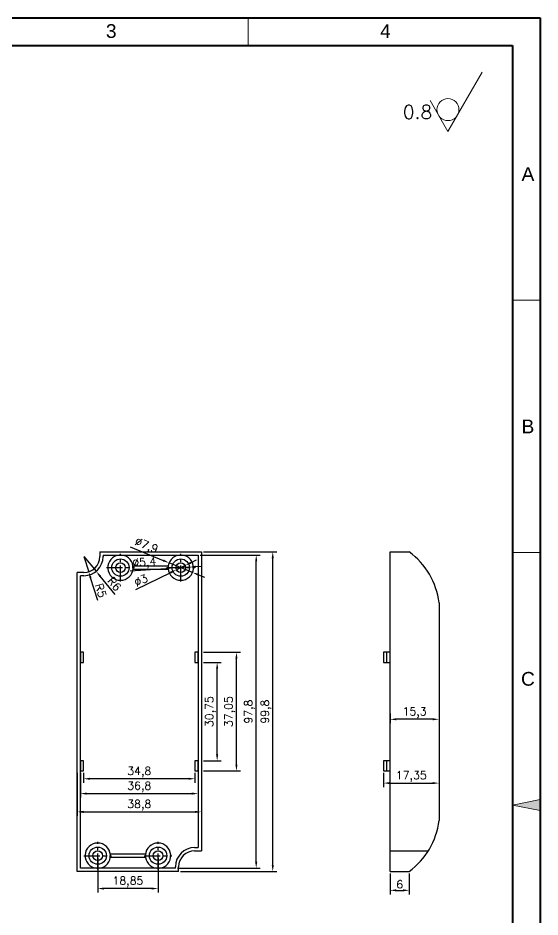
# Model space of a CAD drawing. Header units: millimetres. Extents: x 44672 to 45009, y -471 to 20.
# Drawn here: x 44845.5 to 45008.6, y -260.5 to 20.3 of the extents above; entities that cross this region are included whole.
import ezdxf
from ezdxf.enums import TextEntityAlignment as Align

# ---------------------------------------------------------------- set-up
doc = ezdxf.new("R2010")
doc.units = ezdxf.units.MM
for name, pattern in [('ACAD_ISO10W100', [18, 12, -3, 0, -3]), ('CENTER', [50.8, 31.75, -6.35, 6.35, -6.35]), ('HIDDEN2', [4.7625, 3.175, -1.5875])]:
    doc.linetypes.add(name, pattern=pattern)
for name, color, linetype, lineweight in [('dim', 82, 'Continuous', 9), ('图层1', 7, 'ACAD_ISO10W100', 15), ('图层5', 7, 'HIDDEN2', 15), ('细实线', 3, 'Continuous', 18)]:
    doc.layers.add(name, color=color, linetype=linetype, lineweight=lineweight)
doc.layers.add('尺寸线', color=7, linetype='Continuous')
doc.styles.get("Standard").update_dxf_attribs({"font": 'txt', "bigfont": 'gbcbig.shx'})
doc.styles.add('样式 3', font='arial.ttf', dxfattribs={"height": 3.8})
doc.dimstyles.new('ISO-25', dxfattribs={"dimtxt": 2.5, "dimasz": 2.5, "dimexe": 1.25, "dimexo": 0.625, "dimtad": 1, "dimtxsty": 'Standard', "dimcen": 2.5, "dimadec": 0, "dimazin": 0, "dimtfac": 1, "dimtmove": 0, "dimatfit": 3, "dimfxl": 0, "dimarcsym": 0})

# ---------------------------------------------------------------- blocks, each defined once
blk = doc.blocks.new('*D3549')
at = {"layer": 'Defpoints', "color": 0, "transparency": 16777216}
for p in [(44961.8, -196.35), (44977.1, -196.35), (44961.8, -198.74)]:
    blk.add_point(p, dxfattribs=at)
at = {"layer": 'dim', "color": 0, "lineweight": -2, "transparency": 16777216}
for p, q in [((44961.8, -196.98), (44961.8, -199.99)), ((44975.1, -198.74), (44963.8, -198.74)), ((44977.1, -196.98), (44977.1, -199.99))]:
    blk.add_line(p, q, dxfattribs=at)
at = {"layer": 'dim', "color": 0, "transparency": 16777216}
for points in [[(44963.8, -198.41), (44963.8, -199.07), (44961.8, -198.74)], [(44975.1, -198.41), (44975.1, -199.07), (44977.1, -198.74)]]:
    blk.add_solid(points, dxfattribs=at)
at = {"layer": 'dim', "color": 0, "transparency": 16777216, "insert": (44969.45, -196.66), "char_height": 2.5, "attachment_point": 5}
blk.add_mtext('15,3', dxfattribs=at)
blk = doc.blocks.new('*D3550')
at = {"layer": 'Defpoints', "color": 0, "transparency": 16777216}
for p in [(44959.75, -214.88), (44977.1, -214.88), (44977.1, -218.67)]:
    blk.add_point(p, dxfattribs=at)
at = {"layer": 'dim', "color": 0, "lineweight": -2, "transparency": 16777216}
for p, q in [((44959.75, -215.5), (44959.75, -219.92)), ((44977.1, -215.5), (44977.1, -219.92)), ((44961.75, -218.67), (44975.1, -218.67))]:
    blk.add_line(p, q, dxfattribs=at)
at = {"layer": 'dim', "color": 0, "transparency": 16777216}
for points in [[(44961.75, -218.33), (44961.75, -219), (44959.75, -218.67)], [(44975.1, -218.33), (44975.1, -219), (44977.1, -218.67)]]:
    blk.add_solid(points, dxfattribs=at)
at = {"layer": 'dim', "color": 0, "transparency": 16777216, "insert": (44968.43, -216.58), "char_height": 2.5, "attachment_point": 5}
blk.add_mtext('17,35', dxfattribs=at)
blk = doc.blocks.new('*D3551')
at = {"layer": 'Defpoints', "color": 0, "transparency": 16777216}
for p in [(44961.8, -246.25), (44967.8, -246.25), (44967.8, -252.15)]:
    blk.add_point(p, dxfattribs=at)
at = {"layer": 'dim', "color": 0, "lineweight": -2, "transparency": 16777216}
for p, q in [((44961.8, -246.88), (44961.8, -253.4)), ((44967.8, -246.88), (44967.8, -253.4)), ((44963.8, -252.15), (44965.8, -252.15))]:
    blk.add_line(p, q, dxfattribs=at)
at = {"layer": 'dim', "color": 0, "transparency": 16777216}
for points in [[(44963.8, -251.82), (44963.8, -252.48), (44961.8, -252.15)], [(44965.8, -251.82), (44965.8, -252.48), (44967.8, -252.15)]]:
    blk.add_solid(points, dxfattribs=at)
at = {"layer": 'dim', "color": 0, "transparency": 16777216, "insert": (44964.8, -250.27), "char_height": 2.5, "attachment_point": 5}
blk.add_mtext('6', dxfattribs=at)
blk = doc.blocks.new('*D3552')
at = {"layer": 'Defpoints', "color": 0, "transparency": 16777216}
for p in [(44902.83, -146.45), (44925.14, -146.45), (44895.73, -246.25)]:
    blk.add_point(p, dxfattribs=at)
at = {"layer": 'dim', "color": 0, "lineweight": -2, "transparency": 16777216}
for p, q in [((44903.46, -146.45), (44926.39, -146.45)), ((44925.14, -244.25), (44925.14, -148.45)), ((44896.36, -246.25), (44926.39, -246.25))]:
    blk.add_line(p, q, dxfattribs=at)
at = {"layer": 'dim', "color": 0, "transparency": 16777216}
for points in [[(44924.81, -148.45), (44925.47, -148.45), (44925.14, -146.45)], [(44924.81, -244.25), (44925.47, -244.25), (44925.14, -246.25)]]:
    blk.add_solid(points, dxfattribs=at)
at = {"layer": 'dim', "color": 0, "transparency": 16777216, "insert": (44923.06, -196.35), "char_height": 2.5, "attachment_point": 5, "rotation": 90}
blk.add_mtext('99,8', dxfattribs=at)
blk = doc.blocks.new('*D3553')
at = {"layer": 'Defpoints', "color": 0, "transparency": 16777216}
for p in [(44901.83, -147.45), (44919.97, -147.45), (44894.73, -245.25)]:
    blk.add_point(p, dxfattribs=at)
at = {"layer": 'dim', "color": 0, "lineweight": -2, "transparency": 16777216}
for p, q in [((44902.46, -147.45), (44921.22, -147.45)), ((44919.97, -243.25), (44919.97, -149.45)), ((44895.36, -245.25), (44921.22, -245.25))]:
    blk.add_line(p, q, dxfattribs=at)
at = {"layer": 'dim', "color": 0, "transparency": 16777216}
for points in [[(44919.63, -149.45), (44920.3, -149.45), (44919.97, -147.45)], [(44919.63, -243.25), (44920.3, -243.25), (44919.97, -245.25)]]:
    blk.add_solid(points, dxfattribs=at)
at = {"layer": 'dim', "color": 0, "transparency": 16777216, "insert": (44917.88, -196.35), "char_height": 2.5, "attachment_point": 5, "rotation": 90}
blk.add_mtext('97,8', dxfattribs=at)
blk = doc.blocks.new('*D3554')
at = {"layer": 'Defpoints', "color": 0, "transparency": 16777216}
for p in [(44870.46, -241.33), (44889.31, -241.33), (44870.46, -251.6)]:
    blk.add_point(p, dxfattribs=at)
at = {"layer": 'dim', "color": 0, "lineweight": -2, "transparency": 16777216}
for p, q in [((44870.46, -241.95), (44870.46, -252.85)), ((44889.31, -241.95), (44889.31, -252.85)), ((44887.31, -251.6), (44872.46, -251.6))]:
    blk.add_line(p, q, dxfattribs=at)
at = {"layer": 'dim', "color": 0, "transparency": 16777216}
for points in [[(44872.46, -251.26), (44872.46, -251.93), (44870.46, -251.6)], [(44887.31, -251.26), (44887.31, -251.93), (44889.31, -251.6)]]:
    blk.add_solid(points, dxfattribs=at)
at = {"layer": 'dim', "color": 0, "transparency": 16777216, "insert": (44879.89, -249.51), "char_height": 2.5, "attachment_point": 5}
blk.add_mtext('18,85', dxfattribs=at)
blk = doc.blocks.new('*D3555')
at = {"layer": 'Defpoints', "color": 0, "transparency": 16777216}
for p in [(44902.83, -180.98), (44907.76, -180.98), (44902.83, -211.73)]:
    blk.add_point(p, dxfattribs=at)
at = {"layer": 'dim', "color": 0, "lineweight": -2, "transparency": 16777216}
for p, q in [((44903.46, -180.98), (44909.01, -180.98)), ((44907.76, -209.73), (44907.76, -182.98)), ((44903.46, -211.73), (44909.01, -211.73))]:
    blk.add_line(p, q, dxfattribs=at)
at = {"layer": 'dim', "color": 0, "transparency": 16777216}
for points in [[(44907.43, -182.98), (44908.1, -182.98), (44907.76, -180.98)], [(44907.43, -209.73), (44908.1, -209.73), (44907.76, -211.73)]]:
    blk.add_solid(points, dxfattribs=at)
at = {"layer": 'dim', "color": 0, "transparency": 16777216, "insert": (44905.68, -196.35), "char_height": 2.5, "attachment_point": 5, "rotation": 90}
blk.add_mtext('30,75', dxfattribs=at)
blk = doc.blocks.new('*D3556')
at = {"layer": 'Defpoints', "color": 0, "transparency": 16777216}
for p in [(44902.83, -177.83), (44913.79, -177.83), (44902.83, -214.88)]:
    blk.add_point(p, dxfattribs=at)
at = {"layer": 'dim', "color": 0, "lineweight": -2, "transparency": 16777216}
for p, q in [((44903.46, -177.83), (44915.04, -177.83)), ((44913.79, -212.88), (44913.79, -179.83)), ((44903.46, -214.88), (44915.04, -214.88))]:
    blk.add_line(p, q, dxfattribs=at)
at = {"layer": 'dim', "color": 0, "transparency": 16777216}
for points in [[(44913.46, -179.83), (44914.12, -179.83), (44913.79, -177.83)], [(44913.46, -212.88), (44914.12, -212.88), (44913.79, -214.88)]]:
    blk.add_solid(points, dxfattribs=at)
at = {"layer": 'dim', "color": 0, "transparency": 16777216, "insert": (44911.71, -196.35), "char_height": 2.5, "attachment_point": 5, "rotation": 90}
blk.add_mtext('37,05', dxfattribs=at)
blk = doc.blocks.new('*D3557')
at = {"layer": 'Defpoints', "color": 0, "transparency": 16777216}
for p in [(44866.03, -214.88), (44900.83, -214.88), (44866.03, -217.31)]:
    blk.add_point(p, dxfattribs=at)
at = {"layer": 'dim', "color": 0, "lineweight": -2, "transparency": 16777216}
for p, q in [((44866.03, -215.5), (44866.03, -218.56)), ((44900.83, -215.5), (44900.83, -218.56)), ((44898.83, -217.31), (44868.03, -217.31))]:
    blk.add_line(p, q, dxfattribs=at)
at = {"layer": 'dim', "color": 0, "transparency": 16777216}
for points in [[(44868.03, -216.98), (44868.03, -217.64), (44866.03, -217.31)], [(44898.83, -216.98), (44898.83, -217.64), (44900.83, -217.31)]]:
    blk.add_solid(points, dxfattribs=at)
at = {"layer": 'dim', "color": 0, "transparency": 16777216, "insert": (44883.43, -215.23), "char_height": 2.5, "attachment_point": 5}
blk.add_mtext('34,8', dxfattribs=at)
blk = doc.blocks.new('*D3558')
at = {"layer": 'Defpoints', "color": 0, "transparency": 16777216}
for p in [(44865.03, -214.88), (44901.83, -214.88), (44901.83, -221.95)]:
    blk.add_point(p, dxfattribs=at)
at = {"layer": 'dim', "color": 0, "lineweight": -2, "transparency": 16777216}
for p, q in [((44865.03, -215.5), (44865.03, -223.2)), ((44901.83, -215.5), (44901.83, -223.2)), ((44867.03, -221.95), (44899.83, -221.95))]:
    blk.add_line(p, q, dxfattribs=at)
at = {"layer": 'dim', "color": 0, "transparency": 16777216}
for points in [[(44867.03, -221.61), (44867.03, -222.28), (44865.03, -221.95)], [(44899.83, -221.61), (44899.83, -222.28), (44901.83, -221.95)]]:
    blk.add_solid(points, dxfattribs=at)
at = {"layer": 'dim', "color": 0, "transparency": 16777216, "insert": (44883.43, -219.86), "char_height": 2.5, "attachment_point": 5}
blk.add_mtext('36,8', dxfattribs=at)
blk = doc.blocks.new('*D3530')
at = {"layer": 'Defpoints', "color": 0, "transparency": 16777216}
for p in [(44864.03, -214.88), (44902.83, -214.88), (44902.83, -227.65)]:
    blk.add_point(p, dxfattribs=at)
at = {"layer": 'dim', "color": 0, "lineweight": -2, "transparency": 16777216}
for p, q in [((44864.03, -215.5), (44864.03, -228.9)), ((44902.83, -215.5), (44902.83, -228.9)), ((44866.03, -227.65), (44900.83, -227.65))]:
    blk.add_line(p, q, dxfattribs=at)
at = {"layer": 'dim', "color": 0, "transparency": 16777216}
for points in [[(44866.03, -227.32), (44866.03, -227.99), (44864.03, -227.65)], [(44900.83, -227.32), (44900.83, -227.99), (44902.83, -227.65)]]:
    blk.add_solid(points, dxfattribs=at)
at = {"layer": 'dim', "color": 0, "transparency": 16777216, "insert": (44883.43, -225.57), "char_height": 2.5, "attachment_point": 5}
blk.add_mtext('38,8', dxfattribs=at)
blk = doc.blocks.new('*D3559')
at = {"layer": 'Defpoints', "color": 0, "transparency": 16777216}
for p in [(44892.75, -149.89), (44900.06, -152.87)]:
    blk.add_point(p, dxfattribs=at)
at = {"layer": 'dim', "color": 0, "lineweight": -2, "transparency": 16777216}
for p, q in [((44880.56, -144.92), (44890.9, -149.13)), ((44900.06, -152.87), (44892.75, -149.89)), ((44901.92, -153.62), (44903.77, -154.38))]:
    blk.add_line(p, q, dxfattribs=at)
at = {"layer": 'dim', "color": 0, "transparency": 16777216}
for points in [[(44891.02, -148.82), (44890.77, -149.44), (44892.75, -149.89)], [(44902.04, -153.32), (44901.79, -153.93), (44900.06, -152.87)]]:
    blk.add_solid(points, dxfattribs=at)
at = {"layer": 'dim', "color": 0, "transparency": 16777216, "insert": (44885.59, -144.72), "char_height": 2.5, "attachment_point": 5, "rotation": 337.8191}
blk.add_mtext('∅7,9', dxfattribs=at)
blk = doc.blocks.new('*D3560')
at = {"layer": 'Defpoints', "color": 0, "transparency": 16777216}
for p in [(44893.71, -151.55), (44899.1, -151.21)]:
    blk.add_point(p, dxfattribs=at)
at = {"layer": 'dim', "color": 0, "lineweight": -2, "transparency": 16777216}
for p, q in [((44899.1, -151.21), (44893.71, -151.55)), ((44901.1, -151.08), (44903.09, -150.95)), ((44880.57, -152.4), (44891.72, -151.68))]:
    blk.add_line(p, q, dxfattribs=at)
at = {"layer": 'dim', "color": 0, "transparency": 16777216}
for points in [[(44891.7, -151.35), (44891.74, -152.01), (44893.71, -151.55)], [(44901.08, -150.74), (44901.12, -151.41), (44899.1, -151.21)]]:
    blk.add_solid(points, dxfattribs=at)
at = {"layer": 'dim', "color": 0, "transparency": 16777216, "insert": (44885.01, -150.02), "char_height": 2.5, "attachment_point": 5, "rotation": 3.6832}
blk.add_mtext('∅5,4', dxfattribs=at)
blk = doc.blocks.new('*D3561')
at = {"layer": 'Defpoints', "color": 0, "transparency": 16777216}
for p in [(44897.76, -150.72), (44895.06, -152.03)]:
    blk.add_point(p, dxfattribs=at)
at = {"layer": 'dim', "color": 0, "lineweight": -2, "transparency": 16777216}
for p, q in [((44897.76, -150.72), (44895.06, -152.03)), ((44899.55, -149.85), (44901.35, -148.97)), ((44882.35, -158.22), (44893.26, -152.91))]:
    blk.add_line(p, q, dxfattribs=at)
at = {"layer": 'dim', "color": 0, "transparency": 16777216}
for points in [[(44899.41, -149.55), (44899.7, -150.15), (44897.76, -150.72)], [(44893.11, -152.61), (44893.41, -153.21), (44895.06, -152.03)]]:
    blk.add_solid(points, dxfattribs=at)
at = {"layer": 'dim', "color": 0, "transparency": 16777216, "insert": (44883.96, -155.35), "char_height": 2.5, "attachment_point": 5, "rotation": 25.9526}
blk.add_mtext('∅3', dxfattribs=at)
blk = doc.blocks.new('*D3631')
at = {"layer": 'Defpoints', "color": 0, "transparency": 16777216}
for p in [(44866.13, -147.9), (44869.95, -152.53)]:
    blk.add_point(p, dxfattribs=at)
at = {"layer": 'dim', "color": 0, "lineweight": -2, "transparency": 16777216}
for p, q in [((44866.13, -147.9), (44869.95, -152.53)), ((44875.95, -159.79), (44871.23, -154.07))]:
    blk.add_line(p, q, dxfattribs=at)
at = {"layer": 'dim', "color": 0, "transparency": 16777216}
blk.add_solid([(44871.48, -153.86), (44870.97, -154.29), (44869.95, -152.53)], dxfattribs=at)
at = {"layer": 'dim', "color": 0, "transparency": 16777216, "insert": (44875.67, -156.51), "char_height": 2.5, "attachment_point": 5, "rotation": 309.5312}
blk.add_mtext('R6', dxfattribs=at)
blk = doc.blocks.new('*D3632')
at = {"layer": 'Defpoints', "color": 0, "transparency": 16777216}
for p in [(44866.13, -147.9), (44867.63, -152.67)]:
    blk.add_point(p, dxfattribs=at)
at = {"layer": 'dim', "color": 0, "lineweight": -2, "transparency": 16777216}
for p, q in [((44866.13, -147.9), (44867.63, -152.67)), ((44870.45, -161.66), (44868.23, -154.58))]:
    blk.add_line(p, q, dxfattribs=at)
at = {"layer": 'dim', "color": 0, "transparency": 16777216}
blk.add_solid([(44868.55, -154.48), (44867.91, -154.68), (44867.63, -152.67)], dxfattribs=at)
at = {"layer": 'dim', "color": 0, "transparency": 16777216, "insert": (44871.42, -158.52), "char_height": 2.5, "attachment_point": 5, "rotation": 287.3993}
blk.add_mtext('R5', dxfattribs=at)

msp = doc.modelspace()

# ---------------------------------------------------------------- hatches: boundary and pattern name
at = {"layer": '图层1'}
msp.add_hatch(color=0, dxfattribs=at).paths.add_polyline_path([(45000.079, -225.505), (45008.645, -223.742), (45008.645, -227.268)])

# ---------------------------------------------------------------- linework, layer by layer
for p, q in [((44871.134, -146.454), (44871.134, -147.904)), ((44872.134, -147.454), (44872.134, -147.904)), ((44961.802, -246.254), (44961.802, -146.454)), ((44961.802, -146.454), (44967.802, -146.454)), ((44866.134, -152.904), (44864.034, -152.904)), ((44866.134, -153.904), (44865.034, -153.904)), ((44977.102, -162.354), (44977.102, -230.354)), ((44961.802, -177.829), (44959.752, -177.829)), ((44959.752, -177.829), (44959.752, -180.979)), ((44960.777, -180.979), (44960.777, -177.829)), ((44959.752, -180.979), (44961.802, -180.979)), ((44961.802, -211.729), (44959.752, -211.729)), ((44959.752, -211.729), (44959.752, -214.879)), ((44960.777, -214.879), (44960.777, -211.729)), ((44959.752, -214.879), (44961.802, -214.879)), ((44900.734, -238.804), (44901.834, -238.804)), ((44900.734, -239.804), (44902.834, -239.804)), ((44961.802, -239.804), (44973.753, -239.804)), ((44894.734, -245.254), (44894.734, -244.804)), ((44895.734, -246.254), (44895.734, -244.804)), ((44961.802, -246.254), (44967.802, -246.254))]:
    msp.add_line(p, q)
at = {"color": 1, "linetype": 'CENTER', "ltscale": 0.158}
for p, q in [((44877.557, -155.724), (44877.557, -147.034)), ((44896.407, -155.724), (44896.407, -147.034)), ((44873.212, -151.379), (44881.902, -151.379)), ((44892.062, -151.379), (44900.752, -151.379)), ((44870.462, -245.674), (44870.462, -236.984)), ((44889.312, -245.674), (44889.312, -236.984)), ((44866.117, -241.329), (44874.807, -241.329)), ((44884.967, -241.329), (44893.657, -241.329))]:
    msp.add_line(p, q, dxfattribs=at)
for points in [[(44871.134, -146.454), (44902.834, -146.454), (44902.834, -239.804)], [(44872.134, -147.454), (44901.834, -147.454), (44901.834, -238.804)], [(44892.487, -150.891), (44881.477, -150.891)], [(44895.734, -246.254), (44864.034, -246.254), (44864.034, -152.904)], [(44894.734, -245.254), (44865.034, -245.254), (44865.034, -153.904)], [(44881.474, -151.89), (44892.49, -151.89)], [(44885.392, -240.841), (44874.381, -240.841)], [(44874.378, -241.84), (44885.395, -241.84)]]:
    msp.add_lwpolyline(points)
for points in [[(44865.034, -180.979), (44866.034, -180.979), (44866.034, -177.829), (44865.034, -177.829)], [(44900.834, -180.979), (44901.834, -180.979), (44901.834, -177.829), (44900.834, -177.829)], [(44865.034, -214.879), (44866.034, -214.879), (44866.034, -211.729), (44865.034, -211.729)], [(44900.834, -214.879), (44901.834, -214.879), (44901.834, -211.729), (44900.834, -211.729)]]:
    msp.add_lwpolyline(points, close=True)
for centre, radius in [((44877.557, -151.379), 2.7), ((44896.407, -151.379), 2.7), ((44877.557, -151.379), 1.5), ((44896.407, -151.379), 1.5), ((44870.462, -241.329), 2.7), ((44870.462, -241.329), 1.5), ((44889.312, -241.329), 2.7), ((44889.312, -241.329), 1.5)]:
    msp.add_circle(centre, radius)
for centre, radius, start, end in [((44866.134, -147.904), 5, 270, 0), ((44866.134, -147.904), 6, 270, 0), ((44877.557, -151.379), 3.95, 96.44968, 83.55032), ((44896.407, -151.379), 3.95, 96.44968, 83.55032), ((44953.89, -165.261), 23.394, 7.13879, 53.50842), ((44953.89, -227.446), 23.394, 306.49158, 352.86121), ((44870.462, -241.329), 3.95, 276.44968, 263.55032), ((44889.312, -241.329), 3.95, 276.44968, 263.55032), ((44900.734, -244.804), 6, 90, 180), ((44900.734, -244.804), 5, 90, 180)]:
    msp.add_arc(centre, radius, start, end)
at = {"layer": '图层1', "color": 0}
for p, q in [((44917.502, 11.688), (44917.502, 20.254)), ((45008.645, -67.89), (45000.079, -67.89)), ((45008.645, -146.698), (45000.079, -146.698)), ((45000.079, -225.505), (45008.645, -223.742)), ((45000.079, -225.505), (45008.645, -227.268))]:
    msp.add_line(p, q, dxfattribs=at)
at = {"layer": '尺寸线', "color": 0, "lineweight": 40}
for p, q in [((44672.171, 20.254), (45008.645, 20.254)), ((45008.645, 20.254), (45008.645, -471.265)), ((44680.737, 11.688), (45000.079, 11.688)), ((45000.079, 11.688), (45000.079, -462.699))]:
    msp.add_line(p, q, dxfattribs=at)
at = {"layer": '细实线', "color": 0}
for p, q in [((44979.879, -15.211), (44990.586, 3.334)), ((44974.303, -5.553), (44979.879, -15.211))]:
    msp.add_line(p, q, dxfattribs=at)
msp.add_circle((44979.879, -8.358), 3.426, dxfattribs=at)

# ---------------------------------------------------------------- texts
at = {"layer": '图层1', "color": 0, "style": '样式 3'}
for s, p in [('B', (45004.87, -107.294)), ('C', (45004.87, -186.102))]:
    msp.add_text(s, height=4.283, dxfattribs=at).set_placement(p, align=Align.MIDDLE)
at = {"layer": '图层5', "color": 0, "style": '样式 3'}
for s, p in [('3', (44874.672, 16.179)), ('4', (44960.332, 16.179)), ('A', (45004.87, -28.486))]:
    msp.add_text(s, height=4.283, dxfattribs=at).set_placement(p, align=Align.MIDDLE)
at = {"layer": '细实线', "color": 0, "insert": (44965.795, -6.988), "char_height": 4.283, "width": 15.99044, "attachment_point": 1}
msp.add_mtext('0.8', dxfattribs=at)

# ---------------------------------------------------------------- dimensions: what is measured, and where the dimension line sits
at = {"layer": 'dim'}
for p1, p2, picture, middle in [((44900.065, -152.87), (44892.749, -149.887), '*D3559', (44885.588, -144.718)), ((44899.101, -151.205), (44893.712, -151.552), '*D3560', (44885.013, -150.024))]:
    dim = msp.add_diameter_dim_2p(p1=p1, p2=p2, dimstyle='ISO-25', override={"dimasz": 2}, dxfattribs=at)
    dim.commit()
    dim.dimension.update_dxf_attribs({"geometry": picture, "text_midpoint": middle})
for mpoint, picture, middle in [((44869.953, -152.531), '*D3631', (44875.669, -156.512)), ((44867.629, -152.675), '*D3632', (44871.425, -158.515))]:
    dim = msp.add_radius_dim(center=(44866.134, -147.904), mpoint=mpoint, dimstyle='ISO-25', override={"dimasz": 2}, dxfattribs=at)
    dim.commit()
    dim.dimension.update_dxf_attribs({"geometry": picture, "text_midpoint": middle})
for base, p1, p2, picture, middle in [((44919.968, -147.454), (44894.734, -245.254), (44901.834, -147.454), '*D3553', (44917.885, -196.354)), ((44925.14, -146.454), (44895.734, -246.254), (44902.834, -146.454), '*D3552', (44923.057, -196.354)), ((44913.79, -177.829), (44902.834, -214.879), (44902.834, -177.829), '*D3556', (44911.707, -196.354)), ((44907.764, -180.979), (44902.834, -211.729), (44902.834, -180.979), '*D3555', (44905.68, -196.354))]:
    dim = msp.add_linear_dim(base=base, p1=p1, p2=p2, angle=90, dimstyle='ISO-25', override={"dimasz": 2}, dxfattribs=at)
    dim.commit()
    dim.dimension.update_dxf_attribs({"geometry": picture, "text_midpoint": middle})
dim = msp.add_diameter_dim_2p(p1=(44897.756, -150.722), p2=(44895.058, -152.035), dimstyle='ISO-25', override={"dimasz": 2}, dxfattribs=at)
dim.commit()
dim.dimension.update_dxf_attribs({"geometry": '*D3561', "text_midpoint": (44884.785, -157.035), "dimtype": 163})
for base, p1, p2, picture, middle in [((44961.802, -198.739), (44977.102, -196.354), (44961.802, -196.354), '*D3549', (44969.452, -196.655)), ((44902.834, -227.653), (44864.034, -214.879), (44902.834, -214.879), '*D3530', (44883.434, -225.57)), ((44901.834, -221.947), (44865.034, -214.879), (44901.834, -214.879), '*D3558', (44883.434, -219.864)), ((44866.034, -217.311), (44900.834, -214.879), (44866.034, -214.879), '*D3557', (44883.434, -215.228)), ((44977.102, -218.668), (44959.752, -214.879), (44977.102, -214.879), '*D3550', (44968.427, -216.585)), ((44870.462, -251.598), (44889.312, -241.329), (44870.462, -241.329), '*D3554', (44879.887, -249.514)), ((44967.802, -252.148), (44961.802, -246.254), (44967.802, -246.254), '*D3551', (44964.802, -250.273))]:
    dim = msp.add_linear_dim(base=base, p1=p1, p2=p2, dimstyle='ISO-25', override={"dimasz": 2}, dxfattribs=at)
    dim.commit()
    dim.dimension.update_dxf_attribs({"geometry": picture, "text_midpoint": middle})

doc.saveas('drawing.dxf')
